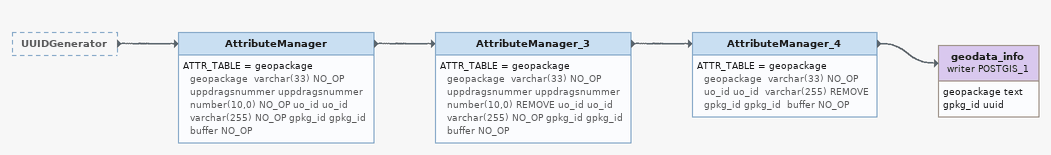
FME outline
UUIDGenerator [outside]
    -> AttributeManager
AttributeManager
    ATTR_TABLE = geopackage geopackage  varchar(33) NO_OP uppdragsnummer uppdragsnummer  number(10,0) NO_OP uo_id uo_id  varchar(255) NO_OP gpkg_id gpkg_id  buffer NO_OP
    -> AttributeManager_3
AttributeManager_3
    ATTR_TABLE = geopackage geopackage  varchar(33) NO_OP uppdragsnummer uppdragsnummer  number(10,0) REMOVE uo_id uo_id  varchar(255) NO_OP gpkg_id gpkg_id  buffer NO_OP
    -> AttributeManager_4
AttributeManager_4
    ATTR_TABLE = geopackage geopackage  varchar(33) NO_OP uo_id uo_id  varchar(255) REMOVE gpkg_id gpkg_id  buffer NO_OP
    -> geodata_info (writer POSTGIS_1)
geodata_info (writer POSTGIS_1)
    attributes: geopackage text, gpkg_id uuid
